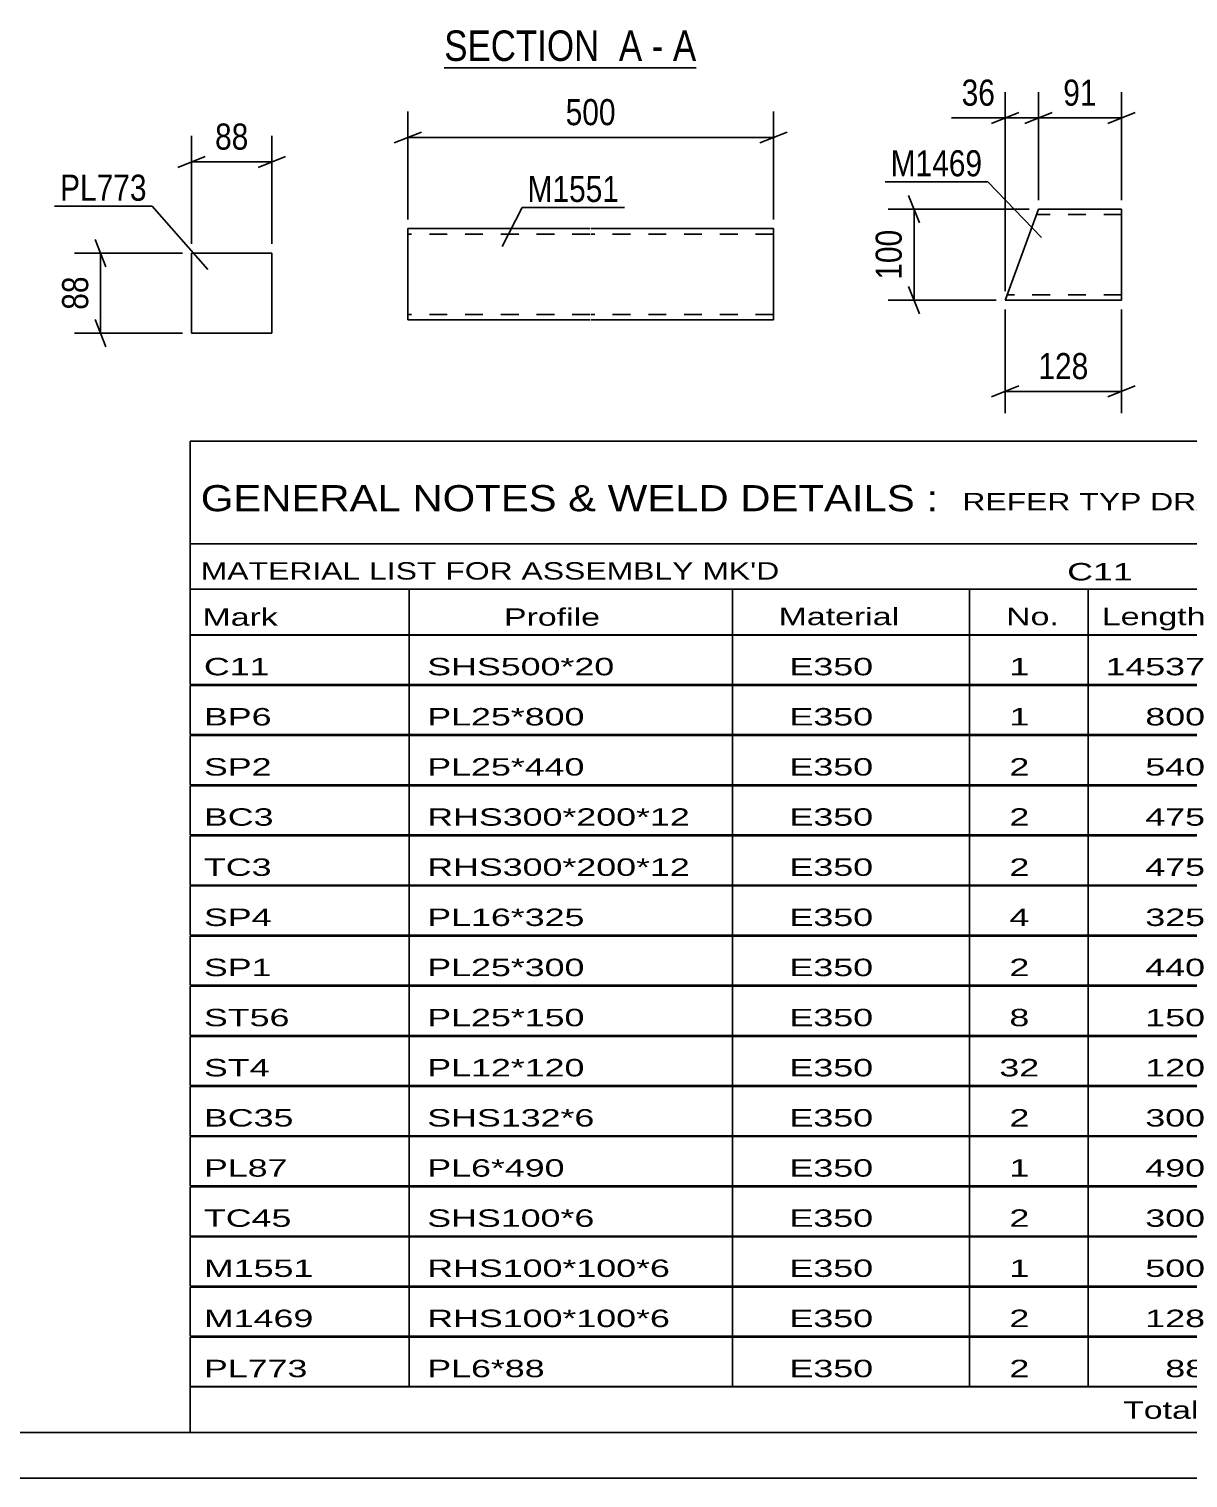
# Model space of a CAD drawing. Header units: millimetres. Extents: x 0 to 594, y 0 to 420.
# Drawn here: x 251.3 to 378.5, y 0 to 159 of the extents above; entities that cross this region are included whole.
import ezdxf

# ---------------------------------------------------------------- set-up
doc = ezdxf.new("R2010")
doc.units = ezdxf.units.MM
doc.linetypes.add('DXK_LINE_DOT2', pattern=[3.9198, 1.9599, -1.9599])
doc.styles.add('Arial Narrow', font='ARIALN.TTF', dxfattribs={"height": 0.2})

# ---------------------------------------------------------------- blocks, each defined once
blk = doc.blocks.new('Unknown-682013357-1131 - 22569')
at = {"color": 5, "linetype": 'Continuous'}
for p, q in [((5, 5), (589, 5)), ((0, 0), (594, 0))]:
    blk.add_line(p, q, dxfattribs=at)
blk = doc.blocks.new('Unknown-682013357-17 - 2008')
at = {"color": 6, "linetype": 'Continuous'}
blk.add_line((296.86, 154.71), (324.5, 154.71), dxfattribs=at)
at = {"color": 0, "linetype": 'Continuous'}
for points in [[(314.97, 155.46), (314.97, 158.96), (296.86, 158.96), (296.86, 155.46)], [(318.57, 155.46), (318.57, 158.96), (316.02, 158.96), (316.02, 155.46)], [(320.9, 155.46), (320.9, 158.96), (319.62, 158.96), (319.62, 155.46)], [(324.5, 155.46), (324.5, 158.96), (321.95, 158.96), (321.95, 155.46)]]:
    blk.add_wipeout(points, dxfattribs=at)
at = {"color": 7, "linetype": 'Continuous', "style": 'Arial Narrow'}
for s, p in [('SECTION ', (296.86, 155.46)), ('A', (316.02, 155.46)), ('A', (321.95, 155.46)), ('-', (319.62, 155.46))]:
    blk.add_text(s, height=3.34, dxfattribs=at).set_placement(p)
blk = doc.blocks.new('Part-682013357-18838 - 18837')
at = {"color": 2, "linetype": 'Continuous'}
for p, q in [((358.43, 129.29), (362.04, 139.2)), ((371.17, 139.2), (362.04, 139.2)), ((371.17, 139.2), (371.17, 139.11)), ((371.17, 139.11), (371.17, 138)), ((371.17, 129.2), (371.17, 138)), ((358.4, 129.2), (358.43, 129.29)), ((371.17, 129.2), (358.4, 129.2))]:
    blk.add_line(p, q, dxfattribs=at)
at = {"color": 7, "linetype": 'DXK_LINE_DOT2'}
for p, q in [((371.17, 138.6), (361.82, 138.6)), ((371.17, 138), (371.17, 138.85)), ((358.4, 129.2), (358.4, 129.2)), ((358.62, 129.8), (358.63, 129.85)), ((371.17, 129.8), (358.62, 129.8)), ((371.17, 129.8), (371.17, 129.85))]:
    blk.add_line(p, q, dxfattribs=at)
blk = doc.blocks.new('Part-682013357-18846 - 18845')
at = {"color": 2, "linetype": 'Continuous'}
for p, q in [((312.87, 137.06), (292.87, 137.06)), ((292.87, 137.06), (292.87, 127.15)), ((332.97, 137.06), (312.97, 137.06)), ((332.97, 128.26), (332.97, 137.06)), ((332.97, 127.06), (332.97, 128.26)), ((292.87, 127.15), (292.87, 127.06)), ((292.87, 127.06), (312.87, 127.06)), ((312.97, 127.06), (332.97, 127.06))]:
    blk.add_line(p, q, dxfattribs=at)
at = {"color": 7, "linetype": 'DXK_LINE_DOT2'}
for p, q in [((312.87, 136.46), (292.87, 136.46)), ((332.97, 136.46), (312.97, 136.46)), ((332.97, 136.46), (332.97, 136.41)), ((332.97, 136.41), (332.97, 136.46)), ((332.97, 136.32), (332.97, 136.41)), ((332.97, 136.41), (332.97, 136.32)), ((292.87, 127.66), (292.87, 127.7)), ((312.87, 127.66), (292.87, 127.66)), ((332.97, 127.66), (312.97, 127.66)), ((332.97, 127.7), (332.97, 128.03)), ((332.97, 127.66), (332.97, 127.7))]:
    blk.add_line(p, q, dxfattribs=at)
blk = doc.blocks.new('Part-682013357-18853 - 18852')
at = {"color": 2, "linetype": 'Continuous'}
for p, q in [((269.15, 125.58), (269.15, 134.38)), ((269.15, 134.38), (277.95, 134.38)), ((277.95, 134.38), (277.95, 125.58)), ((277.95, 125.58), (269.15, 125.58))]:
    blk.add_line(p, q, dxfattribs=at)
blk = doc.blocks.new('StraightDimension-682013357-18886 - 18837')
at = {"color": 7, "linetype": 'Continuous'}
for p, q in [((358.4, 128.2), (358.4, 116.8)), ((371.17, 128.2), (371.17, 116.8)), ((359.9, 119.8), (356.9, 118.6)), ((369.67, 118.6), (372.67, 119.8)), ((358.4, 119.2), (371.17, 119.2))]:
    blk.add_line(p, q, dxfattribs=at)
at = {"color": 0}
blk.add_wipeout([(368.12, 119.95), (368.12, 124.15), (361.44, 124.15), (361.44, 119.95)], dxfattribs=at)
at = {"color": 3, "style": 'Arial Narrow'}
blk.add_text('128', height=2.863, dxfattribs=at).set_placement((362.04, 120.55))
blk = doc.blocks.new('StraightDimension-682013357-19093 - 18837')
at = {"color": 7, "linetype": 'Continuous'}
for p, q in [((362.04, 140.2), (362.04, 152.05)), ((371.17, 140.2), (371.17, 152.05)), ((360.54, 148.6), (363.54, 149.8)), ((372.67, 149.8), (369.67, 148.6)), ((362.04, 149.2), (371.17, 149.2))]:
    blk.add_line(p, q, dxfattribs=at)
at = {"color": 0}
blk.add_wipeout([(369.03, 149.95), (369.03, 154.15), (364.17, 154.15), (364.17, 149.95)], dxfattribs=at)
at = {"color": 3, "style": 'Arial Narrow'}
blk.add_text('91', height=2.863, dxfattribs=at).set_placement((364.77, 150.55))
blk = doc.blocks.new('StraightDimension-682013357-18880 - 18837')
at = {"color": 7, "linetype": 'Continuous'}
for p, q in [((347.8, 140.7), (349, 137.7)), ((361.04, 139.2), (345.55, 139.2)), ((348.4, 129.2), (348.4, 139.2)), ((349, 127.7), (347.8, 130.7)), ((357.4, 129.2), (345.55, 129.2))]:
    blk.add_line(p, q, dxfattribs=at)
at = {"color": 0}
blk.add_wipeout([(347.65, 137.55), (343.45, 137.55), (343.45, 130.86), (347.65, 130.86)], dxfattribs=at)
at = {"color": 3, "style": 'Arial Narrow'}
blk.add_text('100', height=2.863, rotation=90.0002, dxfattribs=at).set_placement((347.05, 131.46))
blk = doc.blocks.new('StraightDimension-682013357-19094 - 18837')
at = {"color": 7, "linetype": 'Continuous'}
for p, q in [((358.4, 130.2), (358.4, 152.05)), ((362.04, 140.2), (362.04, 152.05)), ((356.9, 148.6), (359.9, 149.8)), ((363.54, 149.8), (360.54, 148.6)), ((358.4, 149.2), (362.04, 149.2))]:
    blk.add_line(p, q, dxfattribs=at)
at = {"color": 0}
blk.add_wipeout([(357.87, 149.95), (357.87, 154.15), (353.02, 154.15), (353.02, 149.95)], dxfattribs=at)
at = {"color": 7, "linetype": 'Continuous'}
blk.add_line((358.4, 149.2), (352.49, 149.2), dxfattribs=at)
blk.add_line((358.4, 149.2), (352.49, 149.2), dxfattribs=at)
at = {"color": 3, "style": 'Arial Narrow'}
blk.add_text('36', height=2.863, dxfattribs=at).set_placement((353.62, 150.55))
blk = doc.blocks.new('StraightDimension-682013357-18890 - 18845')
at = {"color": 7, "linetype": 'Continuous'}
for p, q in [((292.87, 138.06), (292.87, 149.91)), ((332.97, 138.06), (332.97, 149.91)), ((294.37, 147.66), (291.37, 146.46)), ((292.87, 147.06), (332.97, 147.06)), ((331.47, 146.46), (334.47, 147.66))]:
    blk.add_line(p, q, dxfattribs=at)
at = {"color": 0}
blk.add_wipeout([(316.26, 147.81), (316.26, 152.01), (309.58, 152.01), (309.58, 147.81)], dxfattribs=at)
at = {"color": 3, "style": 'Arial Narrow'}
blk.add_text('500', height=2.863, dxfattribs=at).set_placement((310.18, 148.41))
blk = doc.blocks.new('StraightDimension-682013357-18894 - 18852')
at = {"color": 7, "linetype": 'Continuous'}
for p, q in [((258.55, 135.88), (259.75, 132.88)), ((268.15, 134.38), (256.3, 134.38)), ((259.15, 125.58), (259.15, 134.38)), ((268.15, 125.58), (256.3, 125.58)), ((259.75, 124.08), (258.55, 127.08))]:
    blk.add_line(p, q, dxfattribs=at)
at = {"color": 0}
blk.add_wipeout([(258.4, 132.41), (254.2, 132.41), (254.2, 127.56), (258.4, 127.56)], dxfattribs=at)
at = {"color": 3, "style": 'Arial Narrow'}
blk.add_text('88', height=2.863, rotation=90.0002, dxfattribs=at).set_placement((257.8, 128.16))
blk = doc.blocks.new('StraightDimension-682013357-18898 - 18852')
at = {"color": 7, "linetype": 'Continuous'}
for p, q in [((269.15, 135.38), (269.15, 147.23)), ((277.95, 135.38), (277.95, 147.23)), ((267.65, 143.78), (270.65, 144.98)), ((279.45, 144.98), (276.45, 143.78)), ((269.15, 144.38), (277.95, 144.38))]:
    blk.add_line(p, q, dxfattribs=at)
at = {"color": 0}
blk.add_wipeout([(275.98, 145.13), (275.98, 149.33), (271.12, 149.33), (271.12, 145.13)], dxfattribs=at)
at = {"color": 3, "style": 'Arial Narrow'}
blk.add_text('88', height=2.863, dxfattribs=at).set_placement((271.72, 145.73))
blk = doc.blocks.new('Unknown-682013357-23372 - 22569')
at = {"color": 7, "linetype": 'Continuous'}
for p, q in [((269, 113.75), (429, 113.75)), ((269, 102.5), (269, 113.75)), ((429, 113.75), (429, 102.5)), ((269, 102.5), (429, 102.5)), ((269, 102.5), (269, 97.5)), ((429, 102.5), (429, 97.5)), ((269, 97.5), (429, 97.5)), ((269, 97.5), (269, 92.5)), ((293, 97.5), (293, 92.5)), ((328.5, 97.5), (328.5, 92.5)), ((354.5, 97.5), (354.5, 92.5)), ((367.5, 97.5), (367.5, 92.5)), ((385, 97.5), (385, 92.5)), ((407, 97.5), (407, 92.5)), ((429, 97.5), (429, 92.5)), ((269, 92.5), (429, 92.5)), ((269, 92.45), (269, 87.05)), ((269, 92.45), (429, 92.45)), ((293, 92.5), (293, 87)), ((328.5, 92.5), (328.5, 87)), ((354.5, 92.5), (354.5, 87)), ((367.5, 92.5), (367.5, 87)), ((385, 92.5), (385, 87)), ((407, 92.5), (407, 87)), ((429, 92.45), (429, 87.05)), ((269, 87.05), (429, 87.05)), ((269, 86.95), (269, 81.55)), ((269, 86.95), (429, 86.95)), ((293, 87), (293, 81.5)), ((328.5, 87), (328.5, 81.5)), ((354.5, 87), (354.5, 81.5)), ((367.5, 87), (367.5, 81.5)), ((385, 87), (385, 81.5)), ((407, 87), (407, 81.5)), ((429, 86.95), (429, 81.55)), ((269, 81.55), (429, 81.55)), ((269, 81.45), (269, 76.05)), ((269, 81.45), (429, 81.45)), ((293, 81.5), (293, 76)), ((328.5, 81.5), (328.5, 76)), ((354.5, 81.5), (354.5, 76)), ((367.5, 81.5), (367.5, 76)), ((385, 81.5), (385, 76)), ((407, 81.5), (407, 76)), ((429, 81.45), (429, 76.05)), ((269, 76.05), (429, 76.05)), ((269, 75.95), (269, 70.55)), ((269, 75.95), (429, 75.95)), ((293, 76), (293, 70.5)), ((328.5, 76), (328.5, 70.5)), ((354.5, 76), (354.5, 70.5)), ((367.5, 76), (367.5, 70.5)), ((385, 76), (385, 70.5)), ((407, 76), (407, 70.5)), ((429, 75.95), (429, 70.55)), ((269, 70.55), (429, 70.55)), ((269, 70.45), (269, 65.05)), ((269, 70.45), (429, 70.45)), ((293, 70.5), (293, 65)), ((328.5, 70.5), (328.5, 65)), ((354.5, 70.5), (354.5, 65)), ((367.5, 70.5), (367.5, 65)), ((385, 70.5), (385, 65)), ((407, 70.5), (407, 65)), ((429, 70.45), (429, 65.05)), ((269, 65.05), (429, 65.05)), ((269, 64.95), (269, 59.55)), ((269, 64.95), (429, 64.95)), ((293, 65), (293, 59.5)), ((328.5, 65), (328.5, 59.5)), ((354.5, 65), (354.5, 59.5)), ((367.5, 65), (367.5, 59.5)), ((385, 65), (385, 59.5)), ((407, 65), (407, 59.5)), ((429, 64.95), (429, 59.55)), ((269, 59.55), (429, 59.55)), ((269, 59.45), (269, 54.05)), ((269, 59.45), (429, 59.45)), ((293, 59.5), (293, 54)), ((328.5, 59.5), (328.5, 54)), ((354.5, 59.5), (354.5, 54)), ((367.5, 59.5), (367.5, 54)), ((385, 59.5), (385, 54)), ((407, 59.5), (407, 54)), ((429, 59.45), (429, 54.05)), ((269, 54.05), (429, 54.05)), ((269, 53.95), (269, 48.55)), ((269, 53.95), (429, 53.95)), ((293, 54), (293, 48.5)), ((328.5, 54), (328.5, 48.5)), ((354.5, 54), (354.5, 48.5)), ((367.5, 54), (367.5, 48.5)), ((385, 54), (385, 48.5)), ((407, 54), (407, 48.5)), ((429, 53.95), (429, 48.55)), ((269, 48.55), (429, 48.55)), ((269, 48.45), (269, 43.05)), ((269, 48.45), (429, 48.45)), ((293, 48.5), (293, 43)), ((328.5, 48.5), (328.5, 43)), ((354.5, 48.5), (354.5, 43)), ((367.5, 48.5), (367.5, 43)), ((385, 48.5), (385, 43)), ((407, 48.5), (407, 43)), ((429, 48.45), (429, 43.05)), ((269, 43.05), (429, 43.05)), ((269, 42.95), (269, 37.55)), ((269, 42.95), (429, 42.95)), ((293, 43), (293, 37.5)), ((328.5, 43), (328.5, 37.5)), ((354.5, 43), (354.5, 37.5)), ((367.5, 43), (367.5, 37.5)), ((385, 43), (385, 37.5)), ((407, 43), (407, 37.5)), ((429, 42.95), (429, 37.55)), ((269, 37.55), (429, 37.55)), ((269, 37.45), (269, 32.05)), ((269, 37.45), (429, 37.45)), ((293, 37.5), (293, 32)), ((328.5, 37.5), (328.5, 32)), ((354.5, 37.5), (354.5, 32)), ((367.5, 37.5), (367.5, 32)), ((385, 37.5), (385, 32)), ((407, 37.5), (407, 32)), ((429, 37.45), (429, 32.05)), ((269, 32.05), (429, 32.05)), ((269, 31.95), (269, 26.55)), ((269, 31.95), (429, 31.95)), ((293, 32), (293, 26.5)), ((328.5, 32), (328.5, 26.5)), ((354.5, 32), (354.5, 26.5)), ((367.5, 32), (367.5, 26.5)), ((385, 32), (385, 26.5)), ((407, 32), (407, 26.5)), ((429, 31.95), (429, 26.55)), ((269, 26.55), (429, 26.55)), ((269, 26.45), (269, 21.05)), ((269, 26.45), (429, 26.45)), ((293, 26.5), (293, 21)), ((328.5, 26.5), (328.5, 21)), ((354.5, 26.5), (354.5, 21)), ((367.5, 26.5), (367.5, 21)), ((385, 26.5), (385, 21)), ((407, 26.5), (407, 21)), ((429, 26.45), (429, 21.05)), ((269, 21.05), (429, 21.05)), ((269, 20.95), (269, 15.55)), ((269, 20.95), (429, 20.95)), ((293, 21), (293, 15.5)), ((328.5, 21), (328.5, 15.5)), ((354.5, 21), (354.5, 15.5)), ((367.5, 21), (367.5, 15.5)), ((385, 21), (385, 15.5)), ((407, 21), (407, 15.5)), ((429, 20.95), (429, 15.55)), ((269, 15.55), (429, 15.55)), ((269, 15.45), (269, 10.05)), ((269, 15.45), (429, 15.45)), ((293, 15.5), (293, 10)), ((328.5, 15.5), (328.5, 10)), ((354.5, 15.5), (354.5, 10)), ((367.5, 15.5), (367.5, 10)), ((385, 15.5), (385, 10)), ((407, 15.5), (407, 10)), ((429, 15.45), (429, 10.05)), ((269, 10.05), (429, 10.05)), ((269, 10), (429, 10)), ((269, 10), (269, 5)), ((385, 10), (385, 5)), ((407, 10), (407, 5)), ((429, 10), (429, 5)), ((269, 5), (429, 5))]:
    blk.add_line(p, q, dxfattribs=at)
at = {"color": 7, "style": 'Arial Narrow'}
for s, height, width, p in [('GENERAL NOTES & WELD DETAILS :', 2.8633, 1.4, (270.15, 106.06)), ('REFER TYP DRAWING TYP-01', 1.9089, 1.6, (353.7, 106.16)), ("MATERIAL LIST FOR ASSEMBLY MK'D", 1.9089, 1.6, (270.15, 98.56)), ('C11', 1.909, 1.794707, (365.2, 98.47)), ('1', 1.91, 1.794707, (391.08, 98.56)), ('No. Required', 1.9089, 1.6, (400.41, 98.56)), ('Mark', 1.909, 1.7, (270.34, 93.5)), ('Profile', 1.909, 1.7, (303.41, 93.5)), ('Material', 1.909, 1.7, (333.54, 93.56)), ('No.', 1.909, 1.7, (358.5, 93.56)), ('Length', 1.909, 1.7, (369, 93.56)), ('Area', 1.909, 1.7, (391.5, 93.56)), ('Weight', 1.909, 1.7, (411, 93.56))]:
    blk.add_text(s, height=height, dxfattribs=dict(at, width=width)).set_placement(p)
at = {"color": 7, "linetype": 'Continuous', "style": 'Arial Narrow'}
for s, height, width, p in [('C11', 1.909, 1.794707, (270.5, 88.06)), ('SHS500*20', 1.909, 1.794707, (295, 88.06)), ('E350', 1.909, 1.794707, (334.74, 88.06)), ('1', 1.91, 1.794707, (358.86, 88.06)), ('14537', 1.909, 1.794707, (369.4, 88.06)), ('29.1', 1.909, 1.794707, (393.13, 88.06)), ('4382.0', 1.909, 1.794707, (409.77, 88.06)), ('BP6', 1.909, 1.794707, (270.5, 82.56)), ('PL25*800', 1.909, 1.794707, (295, 82.56)), ('E350', 1.909, 1.794707, (334.74, 82.56)), ('1', 1.91, 1.794707, (358.86, 82.56)), ('800', 1.909, 1.794707, (373.77, 82.56)), ('1.3', 1.909, 1.794707, (395.32, 82.56)), ('116.8', 1.909, 1.794707, (411.96, 82.56)), ('SP2', 1.909, 1.794707, (270.5, 77.06)), ('PL25*440', 1.909, 1.794707, (295, 77.06)), ('E350', 1.909, 1.794707, (334.74, 77.06)), ('2', 1.91, 1.794707, (358.86, 77.06)), ('540', 1.909, 1.794707, (373.77, 77.06)), ('0.5', 1.909, 1.794707, (395.32, 77.06)), ('93.3', 1.909, 1.794707, (414.14, 77.06)), ('BC3', 1.909, 1.794707, (270.5, 71.56)), ('RHS300*200*12', 1.9089, 1.794707, (295, 71.56)), ('E350', 1.909, 1.794707, (334.74, 71.56)), ('2', 1.91, 1.794707, (358.86, 71.56)), ('475', 1.909, 1.794707, (373.77, 71.56)), ('0.5', 1.909, 1.794707, (395.32, 71.56)), ('85.2', 1.909, 1.794707, (414.14, 71.56)), ('TC3', 1.909, 1.794707, (270.5, 66.06)), ('RHS300*200*12', 1.9089, 1.794707, (295, 66.06)), ('E350', 1.909, 1.794707, (334.74, 66.06)), ('2', 1.91, 1.794707, (358.86, 66.06)), ('475', 1.909, 1.794707, (373.77, 66.06)), ('0.5', 1.909, 1.794707, (395.32, 66.06)), ('85.2', 1.909, 1.794707, (414.14, 66.06)), ('SP4', 1.909, 1.794707, (270.5, 60.56)), ('PL16*325', 1.909, 1.794707, (295, 60.56)), ('E350', 1.909, 1.794707, (334.74, 60.56)), ('4', 1.91, 1.794707, (358.86, 60.56)), ('325', 1.909, 1.794707, (373.77, 60.56)), ('0.2', 1.909, 1.794707, (395.32, 60.56)), ('53.1', 1.909, 1.794707, (414.14, 60.56)), ('SP1', 1.909, 1.794707, (270.5, 55.06)), ('PL25*300', 1.909, 1.794707, (295, 55.06)), ('E350', 1.909, 1.794707, (334.74, 55.06)), ('2', 1.91, 1.794707, (358.86, 55.06)), ('440', 1.909, 1.794707, (373.77, 55.06)), ('0.3', 1.909, 1.794707, (395.32, 55.06)), ('51.8', 1.909, 1.794707, (414.14, 55.06)), ('ST56', 1.909, 1.794707, (270.5, 49.56)), ('PL25*150', 1.909, 1.794707, (295, 49.56)), ('E350', 1.909, 1.794707, (334.74, 49.56)), ('8', 1.91, 1.794707, (358.86, 49.56)), ('150', 1.909, 1.794707, (373.77, 49.56)), ('0.0', 1.909, 1.794707, (395.32, 49.56)), ('21.7', 1.909, 1.794707, (414.14, 49.56)), ('ST4', 1.909, 1.794707, (270.5, 44.06)), ('PL12*120', 1.909, 1.794707, (295, 44.06)), ('E350', 1.909, 1.794707, (334.74, 44.06)), ('32', 1.909, 1.794707, (357.76, 44.06)), ('120', 1.909, 1.794707, (373.77, 44.06)), ('0.0', 1.909, 1.794707, (395.32, 44.06)), ('21.4', 1.909, 1.794707, (414.14, 44.06)), ('BC35', 1.909, 1.794707, (270.5, 38.56)), ('SHS132*6', 1.909, 1.794707, (295, 38.56)), ('E350', 1.909, 1.794707, (334.74, 38.56)), ('2', 1.91, 1.794707, (358.86, 38.56)), ('300', 1.909, 1.794707, (373.77, 38.56)), ('0.1', 1.909, 1.794707, (395.32, 38.56)), ('13.1', 1.909, 1.794707, (414.14, 38.56)), ('PL87', 1.909, 1.794707, (270.5, 33.06)), ('PL6*490', 1.909, 1.794707, (295, 33.06)), ('E350', 1.909, 1.794707, (334.74, 33.06)), ('490', 1.909, 1.794707, (373.77, 33.06)), ('0.5', 1.909, 1.794707, (395.32, 33.06)), ('11.3', 1.909, 1.794707, (414.14, 33.06)), ('1', 1.91, 1.794707, (358.86, 33.06)), ('TC45', 1.909, 1.794707, (270.5, 27.56)), ('SHS100*6', 1.909, 1.794707, (295, 27.56)), ('E350', 1.909, 1.794707, (334.74, 27.56)), ('2', 1.91, 1.794707, (358.86, 27.56)), ('300', 1.909, 1.794707, (373.77, 27.56)), ('0.1', 1.909, 1.794707, (395.32, 27.56)), ('10.0', 1.909, 1.794707, (414.14, 27.56)), ('M1551', 1.909, 1.794707, (270.5, 22.06)), ('RHS100*100*6', 1.9089, 1.794707, (295, 22.06)), ('E350', 1.909, 1.794707, (334.74, 22.06)), ('1', 1.91, 1.794707, (358.86, 22.06)), ('500', 1.909, 1.794707, (373.77, 22.06)), ('0.2', 1.909, 1.794707, (395.32, 22.06)), ('8.9', 1.909, 1.794707, (416.33, 22.06)), ('M1469', 1.909, 1.794707, (270.5, 16.56)), ('RHS100*100*6', 1.9089, 1.794707, (295, 16.56)), ('E350', 1.909, 1.794707, (334.74, 16.56)), ('2', 1.91, 1.794707, (358.86, 16.56)), ('128', 1.909, 1.794707, (373.77, 16.56)), ('0.0', 1.909, 1.794707, (395.32, 16.56)), ('3.9', 1.909, 1.794707, (416.33, 16.56)), ('PL773', 1.909, 1.794707, (270.5, 11.06)), ('PL6*88', 1.909, 1.794707, (295, 11.06)), ('E350', 1.909, 1.794707, (334.74, 11.06)), ('2', 1.91, 1.794707, (358.86, 11.06)), ('88', 1.909, 1.794707, (375.96, 11.06)), ('0.0', 1.909, 1.794707, (395.32, 11.06)), ('0.7', 1.909, 1.794707, (416.33, 11.06)), ('Total', 1.909, 1.7, (371.33, 6.5)), ('37.2', 1.909, 1.794707, (392.64, 6.5)), ('4958.3', 1.909, 1.794707, (409.77, 6.5))]:
    blk.add_text(s, height=height, dxfattribs=dict(at, width=width)).set_placement(p)
blk = doc.blocks.new('Mark-682013357-19077 - 18837')
at = {"color": 0}
blk.add_wipeout([(355.88, 142.8), (355.88, 145.8), (345.83, 145.8), (345.83, 142.8)], dxfattribs=at)
blk.add_wipeout([(355.88, 142.8), (355.88, 145.8), (345.83, 145.8), (345.83, 142.8)], dxfattribs=at)
at = {"color": 30, "linetype": 'Continuous'}
for p in [(345.23, 142.2), (362.37, 136.09)]:
    blk.add_line(p, (356.48, 142.2), dxfattribs=at)
at = {"color": 3, "style": 'Arial Narrow'}
blk.add_text('M1469', height=2.863, dxfattribs=at).set_placement((345.83, 142.8))
blk = doc.blocks.new('Mark-682013357-18907 - 18845')
at = {"color": 0}
blk.add_wipeout([(316.05, 139.99), (316.05, 142.99), (306, 142.99), (306, 139.99)], dxfattribs=at)
blk.add_wipeout([(316.05, 139.99), (316.05, 142.99), (306, 142.99), (306, 139.99)], dxfattribs=at)
at = {"color": 30, "linetype": 'Continuous'}
for p, q in [((303.23, 135.1), (305.4, 139.39)), ((305.4, 139.39), (316.65, 139.39))]:
    blk.add_line(p, q, dxfattribs=at)
at = {"color": 3, "style": 'Arial Narrow'}
blk.add_text('M1551', height=2.863, dxfattribs=at).set_placement((306, 139.99))
blk = doc.blocks.new('Mark-682013357-18910 - 18852')
at = {"color": 0}
blk.add_wipeout([(264.22, 140.12), (264.22, 143.12), (254.72, 143.12), (254.72, 140.12)], dxfattribs=at)
blk.add_wipeout([(264.22, 140.12), (264.22, 143.12), (254.72, 143.12), (254.72, 140.12)], dxfattribs=at)
at = {"color": 30, "linetype": 'Continuous'}
for p in [(254.12, 139.52), (270.94, 132.59)]:
    blk.add_line(p, (264.82, 139.52), dxfattribs=at)
at = {"color": 3, "style": 'Arial Narrow'}
blk.add_text('PL773', height=2.863, dxfattribs=at).set_placement((254.72, 140.12))

msp = doc.modelspace()

# ---------------------------------------------------------------- block references
for name in ['Unknown-682013357-1131 - 22569', 'Part-682013357-18838 - 18837', 'Part-682013357-18846 - 18845', 'Part-682013357-18853 - 18852', 'Unknown-682013357-23372 - 22569']:
    msp.add_blockref(name, (0, 0))

# ---------------------------------------------------------------- next in the draw order: block references
for name in ['Unknown-682013357-17 - 2008', 'StraightDimension-682013357-19093 - 18837', 'StraightDimension-682013357-18890 - 18845', 'StraightDimension-682013357-18894 - 18852', 'StraightDimension-682013357-18886 - 18837']:
    msp.add_blockref(name, (0, 0))

# ---------------------------------------------------------------- next in the draw order: block references
for name in ['StraightDimension-682013357-18898 - 18852', 'Mark-682013357-18907 - 18845', 'StraightDimension-682013357-18880 - 18837']:
    msp.add_blockref(name, (0, 0))

# ---------------------------------------------------------------- next in the draw order: block references
for name in ['StraightDimension-682013357-19094 - 18837', 'Mark-682013357-18910 - 18852']:
    msp.add_blockref(name, (0, 0))

# ---------------------------------------------------------------- next in the draw order: block references
msp.add_blockref('Mark-682013357-19077 - 18837', (0, 0))

doc.saveas('drawing.dxf')
